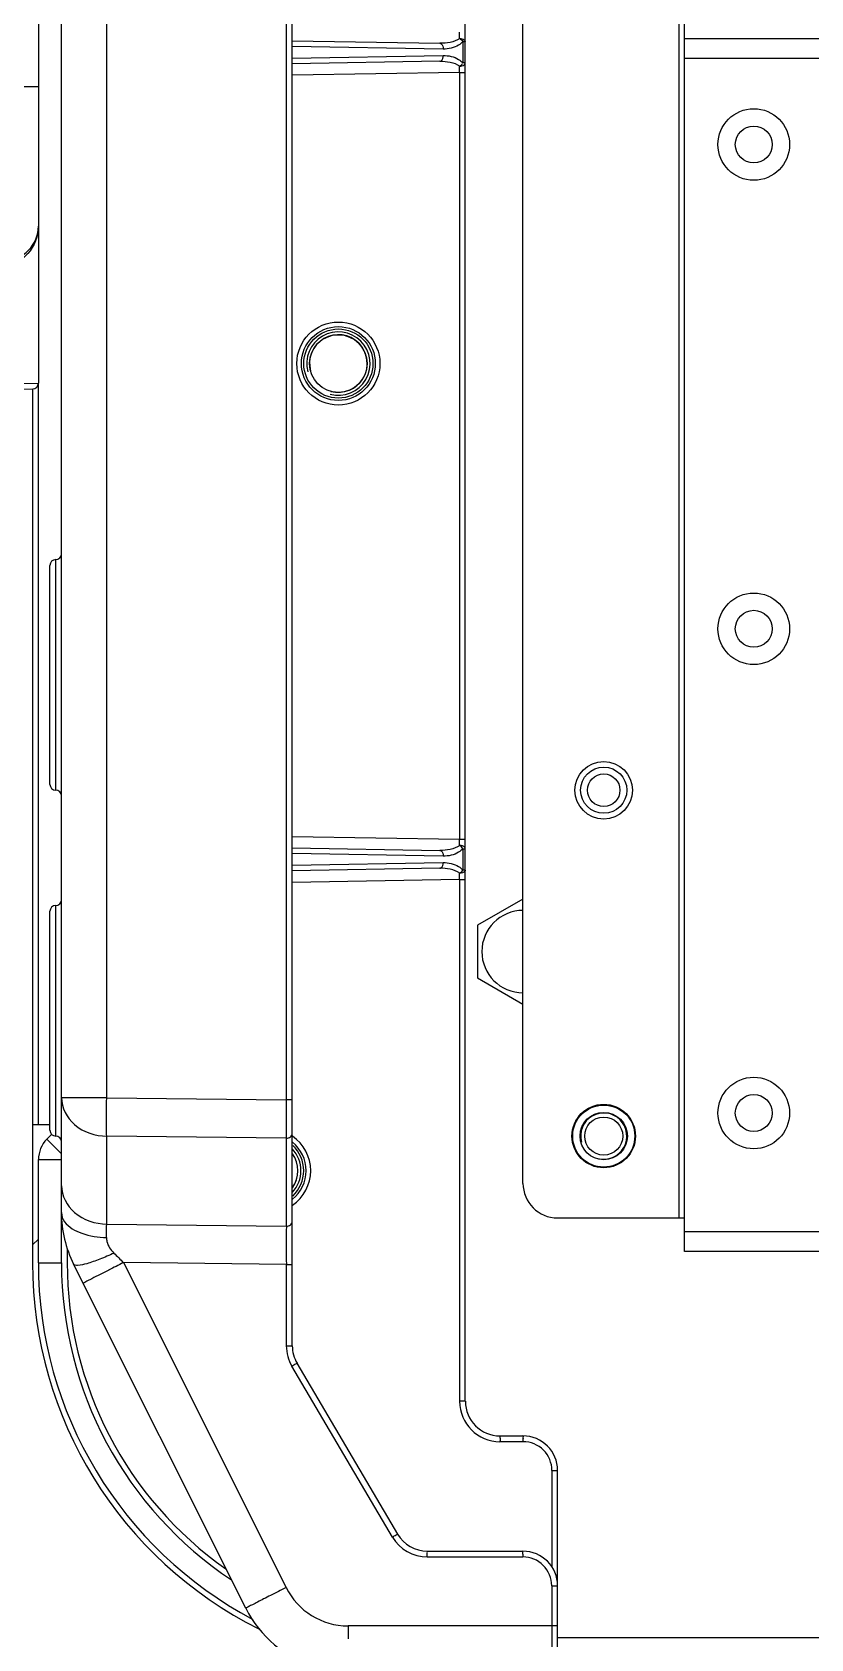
# Model space of a CAD drawing. Header units: millimetres. Extents: x 10297564 to 11610295, y -9287743 to -8409454.
# Drawn here: x 10522492 to 10523847, y -9102312 to -9099516 of the extents above; entities that cross this region are included whole.
import ezdxf

# ---------------------------------------------------------------- set-up
doc = ezdxf.new("R2010")
doc.units = ezdxf.units.MM
doc.header["$LTSCALE"] = 100
doc.layers.add('-0', color=7, linetype='Continuous')

# ---------------------------------------------------------------- blocks, each defined once
blk = doc.blocks.new('인버터 외형도')
at = {"layer": '-0', "linetype": 'Continuous'}
for p, q in [((115654, 35003.6), (115654, 38556.6)), ((115857.1, 38556.6), (115857.1, 34958.4)), ((115864.7, 34914.8), (115864.7, 38556.6)), ((115021.9, 36931.3), (115021.9, 36048.1)), ((115052, 34965.4), (115052, 36931.3)), ((115111, 35115.2), (115111, 36931.3)), ((115345.3, 36931.3), (115345.3, 35112.6)), ((115353, 34791.6), (115353, 36931.3)), ((115578.7, 34719.1), (115578.7, 36931.3)), ((115353, 36494.9), (115545.5, 36491.6)), ((115575.7, 36493.9), (115575.7, 36465.9)), ((115575.7, 36493.9), (115578.7, 36493.9)), ((115864.7, 36497.9), (127016, 36497.9)), ((115549.9, 36484), (115353, 36487.5)), ((115353, 36472.3), (115549.9, 36475.7)), ((115864.7, 36472.4), (127016, 36472.4)), ((115545.5, 36468.2), (115353, 36464.8)), ((115571.3, 36453.6), (115353, 36449.8)), ((115571.3, 36453.6), (115571.3, 35452.7)), ((115571.3, 36453.6), (115578.7, 36453.6)), ((115578.7, 36465.9), (115575.7, 36465.9)), ((115021.9, 36434.7), (113914.7, 36434.7)), ((113434.3, 36013), (115014.5, 36040.6)), ((114999.1, 36047.7), (115021.9, 36048.1)), ((115014.4, 36040.6), (115014.4, 34899.7)), ((115021.9, 35080.3), (115021.9, 36048.1)), ((115037, 35524.3), (115037, 35810.2)), ((115044.5, 35516.7), (115044.5, 35817.7)), ((115353, 35456.5), (115571.3, 35452.7)), ((115353, 35441.5), (115545.5, 35438.1)), ((115571.3, 35452.7), (115578.7, 35452.7)), ((115549.9, 35430.6), (115353, 35434)), ((115353, 35418.8), (115549.9, 35422.3)), ((115575.7, 35440.4), (115575.7, 35412.4)), ((115575.7, 35440.4), (115578.7, 35440.4)), ((115545.5, 35414.8), (115353, 35411.4)), ((115571.3, 35400.2), (115353, 35396.3)), ((115571.3, 35400.2), (115571.3, 34719.1)), ((115571.3, 35400.2), (115578.7, 35400.2)), ((115578.7, 35412.4), (115575.7, 35412.4)), ((115037, 35072.8), (115037, 35358.7)), ((115044.5, 35065.3), (115044.5, 35366.2)), ((115654, 35374.7), (115594.5, 35340.4)), ((115594.5, 35340.4), (115594.5, 35271.7)), ((115594.5, 35271.7), (115654, 35237.4)), ((115111, 35115.2), (115052, 35115.2)), ((115111, 35115.2), (115345.3, 35112.6)), ((115353, 35112.6), (115345.3, 35112.6)), ((115014.4, 35080.3), (115037, 35080.3)), ((115032.9, 35061.2), (115039.4, 35067.7)), ((115111, 34950.4), (115111, 35065.2)), ((115345.3, 35062.5), (115111, 35065.2)), ((115032.9, 35061.2), (115052, 35042.2)), ((115345.3, 35062.5), (115345.3, 34947.8)), ((115021.9, 34899.7), (115021.9, 35034.6)), ((115021.9, 35034.6), (115052, 35034.6)), ((115052, 34899.7), (115052, 34965.4)), ((115111, 34950.4), (115345.3, 34947.8)), ((115699.1, 34958.4), (115864.7, 34958.4)), ((127016, 34940.4), (115864.7, 34940.4)), ((115014.4, 34923.4), (115021.9, 34930.9)), ((115059.6, 34918.7), (115059.6, 34899.7)), ((115021.9, 34899.7), (115052, 34899.7)), ((115292.5, 34449), (115067.9, 34898.1)), ((115132.9, 34900.1), (115345, 34475.9)), ((115345.3, 34897.7), (115132.9, 34900.1)), ((115345.3, 34897.7), (115345.3, 34791.6)), ((115345.3, 34897.7), (115353, 34897.7)), ((127016, 34914.8), (115864.7, 34914.8)), ((115345.3, 34791.6), (115353, 34791.6)), ((115483.8, 34541.9), (115352.6, 34764.9)), ((115359.2, 34768.7), (115490.4, 34545.8)), ((115578.7, 34719.1), (115571.3, 34719.1)), ((115623.9, 34674), (115654, 34674)), ((115624, 34666.5), (115654.1, 34666.5)), ((115691.7, 34628.8), (115691.7, 34502.5)), ((115691.7, 34628.8), (115699.1, 34628.8)), ((115699.1, 34373.3), (115699.1, 34628.8)), ((115529.3, 34523.5), (115654, 34523.5)), ((115529.2, 34516), (115653.8, 34516)), ((115691.5, 34478.4), (115699.1, 34478.4)), ((115691.5, 34478.3), (115691.5, 34426)), ((115699.1, 34426), (115425.8, 34426)), ((127437.3, 34410.6), (115699.1, 34410.6))]:
    blk.add_line(p, q, dxfattribs=at)
for centre, radius in [((115955, 36359.5), 46.7), ((115955, 36359.5), 24.1), ((115413.2, 36073.6), 54.2), ((115413.2, 36073.6), 48.2), ((115413.2, 36073.6), 45.1), ((115413.2, 36073.6), 37.6), ((115955, 35727.4), 46.7), ((115955, 35727.4), 24.1), ((115759.3, 35516.7), 37.6), ((115759.3, 35516.7), 30.1), ((115759.3, 35516.7), 21.2), ((115955, 35095.4), 46.7), ((115759.3, 35065.3), 41.4), ((115759.3, 35065.3), 40.7), ((115759.3, 35065.3), 40.5), ((115955, 35095.4), 24.1), ((115759.3, 35065.3), 30.9), ((115759.3, 35065.3), 24.8)]:
    blk.add_circle(centre, radius, dxfattribs=at)
for centre, radius, start, end in [((114124.2, 36493.2), 1447.2, 0.1898, 0.5139), ((114121, 36466.6), 1450.4, 359.4864, 359.8098), ((114976.8, 36253), 45.1, 271.5, 0), ((115413.2, 36073.6), 41.4, 255, 195), ((115413.2, 36073.6), 37.6, 255, 195), ((115014.4, 36048.1), 7.52, 271, 0), ((115044.5, 35825.2), 7.52, 270, 0), ((115044.5, 35810.2), 7.52, 90, 180), ((115044.5, 35524.3), 7.52, 180, 270), ((115044.5, 35509.2), 7.52, 0, 90), ((114121.3, 35439.7), 1450.1, 0.1901, 0.5136), ((114122.9, 35413.1), 1448.5, 359.4862, 359.81), ((115044.5, 35358.7), 7.52, 90, 180), ((115044.5, 35373.8), 7.52, 270, 0), ((115654, 35306.1), 53.7, 90, 270), ((131897.9, 35087.6), 16552.6, 179.91333, 180.08667), ((115759.3, 35065.3), 30.1, 255, 195), ((115044.5, 35072.8), 7.52, 180, 270), ((115044.5, 35057.7), 7.52, 0, 90), ((115322.9, 35020.1), 54.2, 303.9438, 56.0592), ((115059.6, 35034.6), 37.6, 135, 180), ((115322.9, 35020.1), 41.4, 316.6714, 43.3286), ((115322.9, 35020.1), 48.2, 309.3601, 50.6399), ((115322.9, 35020.1), 45.1, 312.9176, 47.0824), ((115322.9, 35020.1), 37.6, 323.1383, 36.8617), ((115322.9, 35020.1), 37.6, 323.7883, 36.2117), ((115699.1, 35003.6), 45.1, 180, 270), ((115202.5, 34965.4), 150.5, 180, 206.5651), ((127710.2, 34922.7), 12364.9, 179.88399, 180.11602), ((115548.6, 34899.7), 534.2, 180, 243.401), ((115548.6, 34899.7), 526.7, 180, 242.0339), ((115548.6, 34899.7), 496.6, 180, 236.3861), ((115548.6, 34899.7), 489.1, 180, 234.7522), ((117774.8, 29617.6), 5906.3, 116.57073, 116.78075), ((120966.9, 40765.6), 8272.8, 225.03168, 225.15446), ((115398.2, 34791.6), 45.1, 180, 210.4655), ((115624, 34719.1), 52.7, 180.0079, 269.9921), ((115623.9, 34719.1), 45.1, 180, 270), ((115277.8, 34674), 632.1, 180, 245.4698), ((115654, 34628.8), 45.1, 0, 90), ((115271.9, 34666.5), 382.2, 359.9967, 0.5606), ((115654.1, 34628.8), 37.6, 359.9804, 90.025), ((115529.2, 34568.7), 52.7, 210.4703, 269.9952), ((115529.3, 34568.7), 45.1, 210.4655, 270), ((115964.3, 34516.2), 310.5, 179.3438, 180.0377), ((115654, 34478.4), 45.1, 0, 90), ((115653.8, 34478.4), 37.6, 359.9666, 90.0179), ((115425.8, 34516.3), 90.3, 206.5568, 270.0041), ((115427.1, 34516.3), 150.5, 206.5651, 253.1298), ((118243.6, 34426.3), 2817.8, 180.0077, 180.3517), ((132913.3, 34424.4), 17221.8, 179.99492, 180.15524)]:
    blk.add_arc(centre, radius, start, end, dxfattribs=at)
for points in [[(115571.4, 36498), (115564.2, 36492.7), (115554.4, 36491.4), (115545.5, 36491.6)], [(115571.4, 36498), (115573.1, 36496.9), (115574.6, 36495.5), (115575.7, 36493.9)], [(115545.5, 36468.2), (115554.4, 36468.3), (115564.2, 36467.1), (115571.4, 36461.8)], [(115571.4, 36461.8), (115572.9, 36462.6), (115574.6, 36463.8), (115575.1, 36465.4)], [(115571.4, 35444.5), (115564.2, 35439.3), (115554.4, 35438), (115545.5, 35438.1)], [(115575.7, 35440.4), (115574.6, 35442.1), (115573.1, 35443.5), (115571.4, 35444.5)], [(115571.4, 35408.3), (115564.2, 35413.6), (115554.4, 35414.9), (115545.5, 35414.8)], [(115571.4, 35408.3), (115573.1, 35409.4), (115574.6, 35410.8), (115575.7, 35412.4)], [(115345.3, 34791.6), (115345.3, 34782.4), (115347.9, 34772.9), (115352.6, 34764.9)]]:
    blk.add_open_spline(points, degree=3, dxfattribs=at)
for points, knots in [([(115545.5, 36491.6), (115546.1, 36491.6), (115549.1, 36490.4), (115549.9, 36486.5), (115549.9, 36484)], [0, 0, 0, 0, 0.187823, 1, 1, 1, 1]), ([(115575.7, 36493.9), (115574, 36492.1), (115566.7, 36486), (115556.8, 36484), (115549.9, 36484)], [0, 0, 0, 0, 0.264259, 1, 1, 1, 1]), ([(115571.4, 36498), (115572.3, 36498), (115575.1, 36497.7), (115578.7, 36495.8), (115578.7, 36493.9)], [0, 0, 0, 0, 0.325807, 1, 1, 1, 1]), ([(115545.5, 36468.2), (115546.1, 36468.2), (115549.1, 36469.4), (115549.9, 36473.2), (115549.9, 36475.7)], [0, 0, 0, 0, 0.187819, 1, 1, 1, 1]), ([(115549.9, 36475.7), (115556.8, 36475.7), (115566.7, 36473.7), (115574, 36467.7), (115575.7, 36465.9)], [0, 0, 0, 0, 0.735746, 1, 1, 1, 1]), ([(115571.4, 36461.8), (115572.3, 36461.8), (115575.1, 36462), (115578.7, 36463.9), (115578.7, 36465.9)], [0, 0, 0, 0, 0.325886, 1, 1, 1, 1]), ([(115021.9, 36253), (115021.9, 36240.1), (115014.9, 36221.7), (115001.2, 36210.4), (114997.2, 36207.9)], [0, 0, 0, 0, 0.729301, 1, 1, 1, 1]), ([(115578.7, 35440.4), (115578.7, 35441), (115577.4, 35443.9), (115573.8, 35444.5), (115571.4, 35444.5)], [0, 0, 0, 0, 0.184358, 1, 1, 1, 1]), ([(115545.5, 35438.1), (115546.1, 35438.1), (115549.1, 35436.9), (115549.9, 35433.1), (115549.9, 35430.6)], [0, 0, 0, 0, 0.187821, 1, 1, 1, 1]), ([(115545.5, 35414.8), (115546.1, 35414.8), (115549.1, 35416), (115549.9, 35419.8), (115549.9, 35422.3)], [0, 0, 0, 0, 0.187819, 1, 1, 1, 1]), ([(115575.7, 35440.4), (115574, 35438.6), (115566.7, 35432.6), (115556.8, 35430.6), (115549.9, 35430.6)], [0, 0, 0, 0, 0.264261, 1, 1, 1, 1]), ([(115549.9, 35422.3), (115556.8, 35422.3), (115566.7, 35420.3), (115574, 35414.2), (115575.7, 35412.4)], [0, 0, 0, 0, 0.735748, 1, 1, 1, 1]), ([(115578.7, 35412.4), (115578.7, 35411.9), (115577.5, 35409), (115573.8, 35408.4), (115571.4, 35408.3)], [0, 0, 0, 0, 0.177272, 1, 1, 1, 1]), ([(115052, 35115.2), (115052, 35102.2), (115067.1, 35074.2), (115096.2, 35065.4), (115111, 35065.2)], [0, 0, 0, 0, 0.46798, 1, 1, 1, 1]), ([(115111, 35065.2), (115110.9, 35068.4), (115110.7, 35085.1), (115110.8, 35101.8), (115111, 35115.2)], [0, 0, 0, 0, 0.192229, 1, 1, 1, 1]), ([(115345.3, 35062.5), (115347.2, 35062.5), (115351, 35063.5), (115353, 35067.1), (115353, 35068.8)], [0, 0, 0, 0, 0.532342, 1, 1, 1, 1]), ([(115052, 35000.5), (115052, 34987.5), (115067.1, 34959.4), (115096.2, 34950.7), (115111, 34950.4)], [0, 0, 0, 0, 0.467988, 1, 1, 1, 1]), ([(115052, 34965.4), (115052, 34961.2), (115057.4, 34948.1), (115080.1, 34936.1), (115099.9, 34933), (115110.8, 34932.8)], [0, 0, 0, 0, 0.173139, 0.54695, 1, 1, 1, 1]), ([(115110.8, 34932.8), (115110.8, 34934.5), (115110.8, 34940.4), (115110.9, 34946.2), (115111, 34950.4)], [0, 0, 0, 0, 0.286641, 1, 1, 1, 1]), ([(115345.3, 34947.8), (115347.2, 34947.7), (115351, 34948.8), (115353, 34952.4), (115353, 34954)], [0, 0, 0, 0, 0.532383, 1, 1, 1, 1]), ([(115110.8, 34932.8), (115110.8, 34931.1), (115111.6, 34923.5), (115116.2, 34916.8), (115120.4, 34912.6)], [0, 0, 0, 0, 0.223364, 1, 1, 1, 1]), ([(115120.4, 34912.6), (115114.4, 34909.7), (115102.9, 34904.6), (115086.6, 34899), (115076.1, 34896.2), (115068.7, 34896.5), (115067.9, 34898.1)], [0, 0, 0, 0, 0.359314, 0.684353, 0.904936, 1, 1, 1, 1]), ([(115113.6, 34890.4), (115109, 34888), (115100.8, 34883.8), (115091.1, 34879), (115085.5, 34875.9), (115082.5, 34874.6), (115081.5, 34873.6), (115080.3, 34873.3), (115080.4, 34873.2)], [0, 0, 0, 0, 0.41509, 0.741372, 0.857599, 0.938603, 0.985059, 1, 1, 1, 1]), ([(115359.2, 34768.7), (115359.1, 34768.9), (115358.3, 34768), (115357.1, 34767.7), (115354.9, 34766.2), (115353.4, 34765.4), (115352.6, 34764.9)], [0, 0, 0, 0, 0.070433, 0.293927, 0.633525, 1, 1, 1, 1]), ([(115623.9, 34674), (115624.1, 34674), (115623.7, 34672.8), (115624.3, 34670.9), (115624, 34668.2), (115624, 34666.5)], [0, 0, 0, 0, 0.07048, 0.293165, 1, 1, 1, 1]), ([(115654, 34674), (115654.3, 34674), (115653.7, 34671.9), (115654.1, 34671.1), (115654.1, 34670.2)], [0, 0, 0, 0, 0.268336, 1, 1, 1, 1]), ([(115483.8, 34541.9), (115484.6, 34542.4), (115486.1, 34543.3), (115488.2, 34544.7), (115489.5, 34545), (115490.3, 34545.9), (115490.4, 34545.8)], [0, 0, 0, 0, 0.366311, 0.705898, 0.9295, 1, 1, 1, 1]), ([(115529.2, 34516), (115529.2, 34517.8), (115528.9, 34520.4), (115529.4, 34522.3), (115529.1, 34523.5), (115529.3, 34523.5)], [0, 0, 0, 0, 0.707819, 0.929813, 1, 1, 1, 1]), ([(115653.8, 34519.7), (115653.9, 34520.7), (115654.3, 34521.5), (115653.6, 34523.5), (115654, 34523.5)], [0, 0, 0, 0, 0.731481, 1, 1, 1, 1]), ([(115345, 34475.9), (115338.3, 34472.5), (115328.5, 34467.6), (115316.1, 34461.3), (115308.1, 34457.3), (115301.9, 34453.9), (115296.6, 34451.6), (115294.7, 34449.8), (115292.3, 34449.3), (115292.5, 34449)], [0, 0, 0, 0, 0.384076, 0.556901, 0.708105, 0.8321, 0.924127, 0.980773, 1, 1, 1, 1])]:
    blk.add_open_spline(points, degree=3, knots=knots, dxfattribs=at)

msp = doc.modelspace()

# ---------------------------------------------------------------- block references
at = {"xscale": 1.333333333333333, "yscale": 1.333333333333333, "zscale": 1.333333333333333}
msp.add_blockref('인버터 외형도', (10369140.6, -9148191), dxfattribs=at)

doc.saveas('drawing.dxf')
